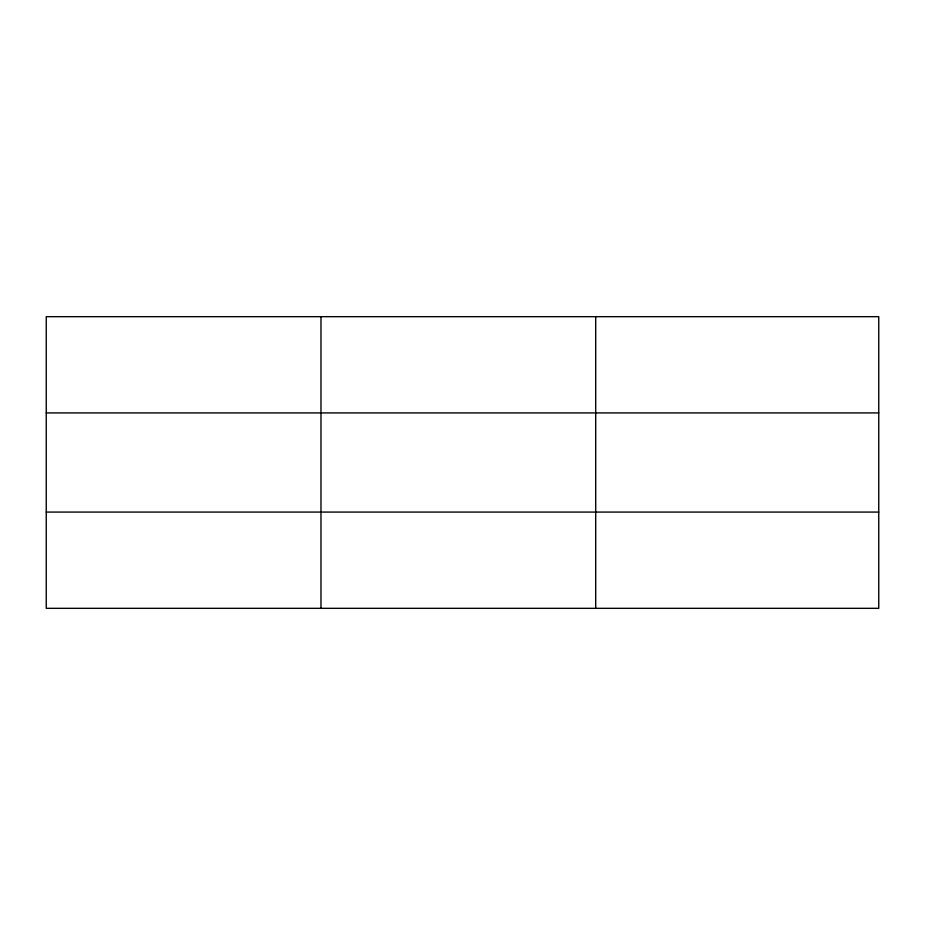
<?xml version="1.0" encoding="UTF-8"?>
<svg xmlns="http://www.w3.org/2000/svg" width="925" height="925" viewBox="0 0 925 925"><rect width="100%" height="100%" fill="white"/><g stroke="black" fill="none" stroke-linecap="round" stroke-linejoin="round"><path stroke-width="1.39" d="M320.975 608.326L320.975 316.674M595.7 608.326L595.7 316.674M878.75 412.92L878.75 316.674L46.25 316.674L46.25 608.326L878.75 608.326L878.75 412.92L46.25 412.92M46.25 512.08L878.75 512.08"/></g></svg>
